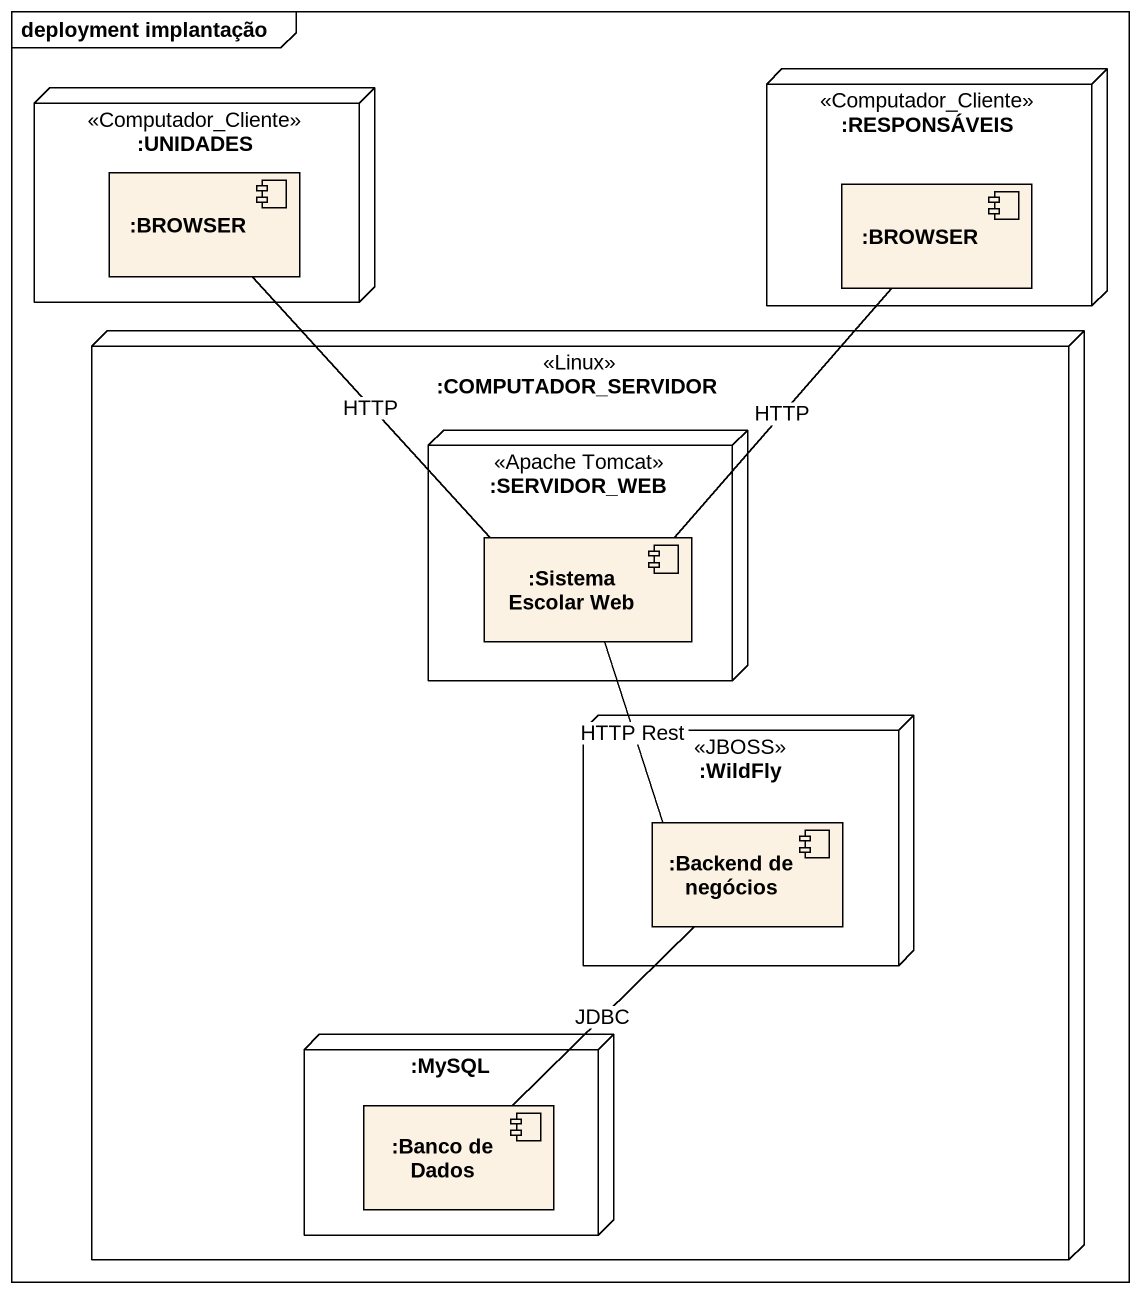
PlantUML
@startuml
mainframe deployment implantação
node ":UNIDADES" as UNIDADES <<Computador_Cliente>> {
  component ":BROWSER" as BROWSER
}
node ":RESPONSÁVEIS" as RESPONSÁVEIS <<Computador_Cliente>> {
  component ":BROWSER" as BROWSER_2
}
node ":COMPUTADOR_SERVIDOR" as COMPUTADOR_SERVIDOR <<Linux>> {
  node ":SERVIDOR_WEB" as SERVIDOR_WEB <<Apache Tomcat>> {
    component ":Sistema Escolar Web" as Sistema_Escolar_Web
  }
  node ":WildFly" as WildFly <<JBOSS>> {
    component ":Backend de negócios" as Backend_de_negócios
  }
  node ":MySQL" as MySQL {
    component ":Banco de Dados" as Banco_de_Dados
  }
}
BROWSER -- Sistema_Escolar_Web : HTTP
BROWSER_2 -- Sistema_Escolar_Web : HTTP
Sistema_Escolar_Web -- Backend_de_negócios : HTTP Rest
Backend_de_negócios -- Banco_de_Dados : JDBC
@enduml
